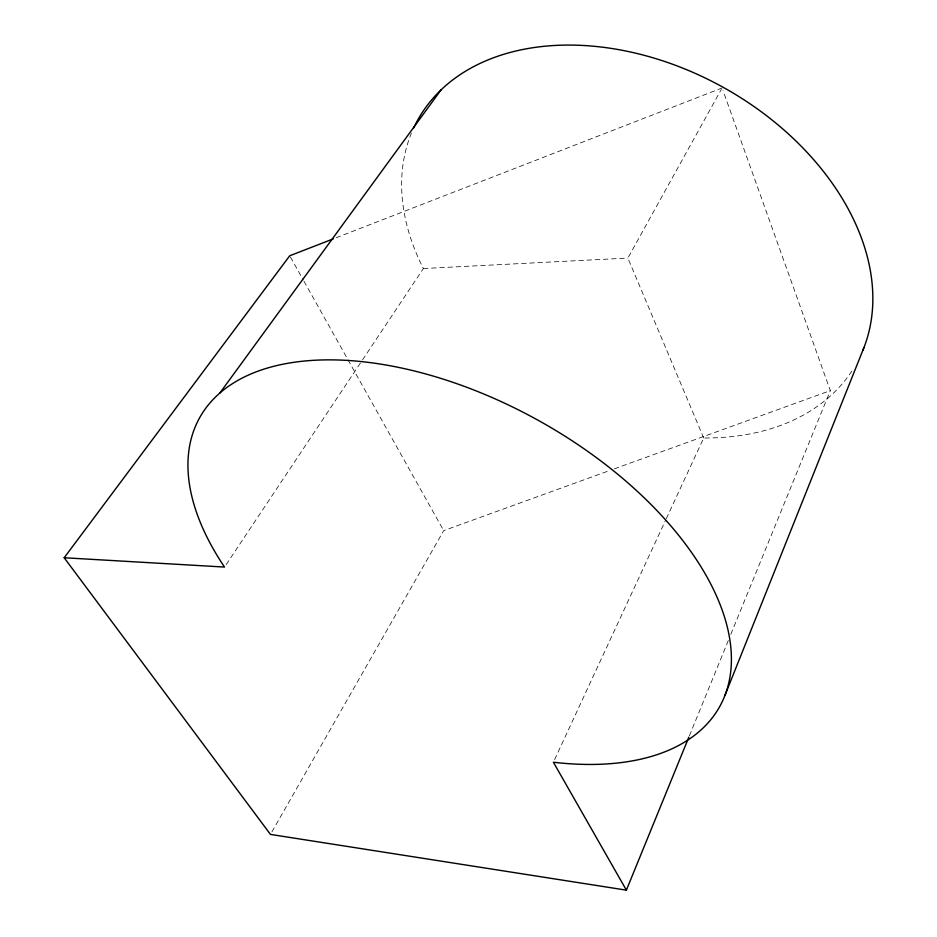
<?xml version="1.0" encoding="UTF-8"?>
<svg xmlns="http://www.w3.org/2000/svg" width="937" height="937" viewBox="0 0 937 937"><rect width="100%" height="100%" fill="white"/><g stroke="black" fill="none" stroke-linecap="round" stroke-linejoin="round"><path stroke-width="0.7" stroke-dasharray="4.68 3.51" d="M689.386 735.826L728.635 639.713M730.837 634.302L830.323 390.624L723.071 90.725M554.622 759.591L665.668 520.035M666.277 518.711L703.699 437.989A250.882 176.531 28.9 0 0 852.799 369.623M703.699 437.989L627.872 258.062L721.385 89.261M271.917 831.869L443.693 530.635L608.804 470.842M226.145 564.624L361.682 361.132M362.502 359.913L423.372 268.532A250.882 176.531 28.9 0 1 411.437 133.113M336.09 237.787L722.087 87.973M614.309 468.851L830.323 390.624M423.372 268.532L627.872 258.062M290.435 257.054L303.26 279.952M303.975 281.229L443.693 530.635"/><path stroke-width="1.41" d="M725.062 695.113L863.973 347.51M333.361 238.841L289.72 255.778L64.184 557.749L270.465 834.41L626.384 890.15L688.836 737.185M219.867 393.013L441.116 89.8M64.184 557.749L224.529 567.061A297.451 162.124 29 0 1 337.285 359.972A297.451 162.124 29 0 1 708.922 580.542A297.451 162.124 29 0 1 553.392 762.238L626.384 890.15M413.732 127.865A250.882 176.531 28.9 0 1 708.325 79.528A250.882 176.531 28.9 0 1 862.895 350.215"/></g></svg>
